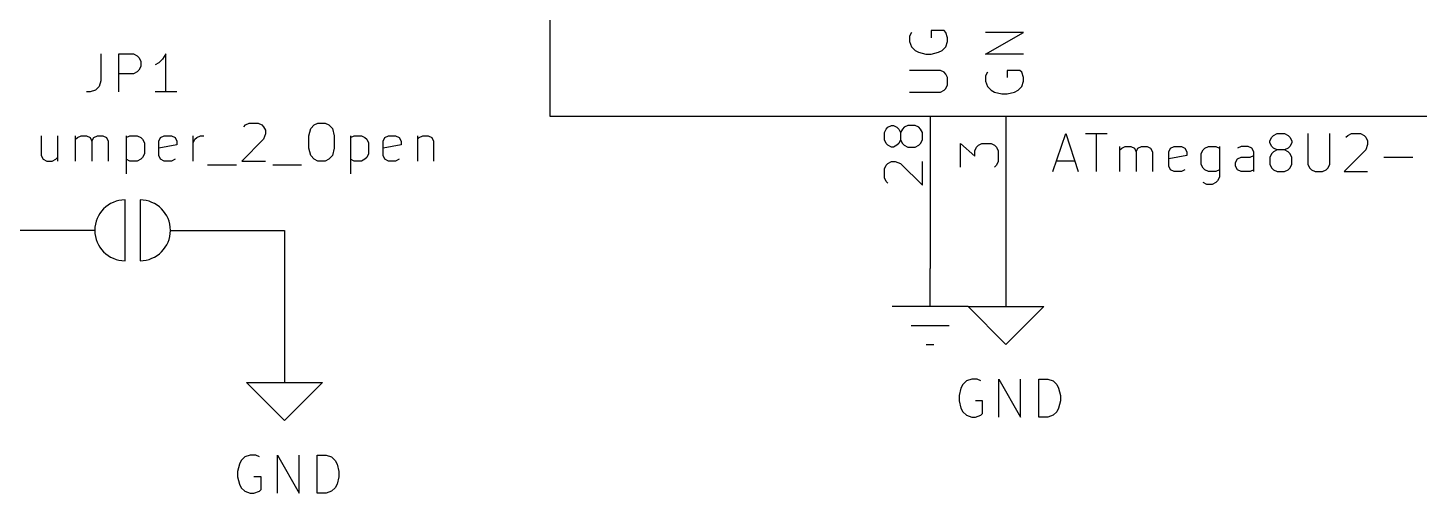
# Model space of a CAD drawing. Extents: x 0.4 to 11.3, y -7.9 to -0.4.
# Drawn here: x 5.112 to 6.944, y -5.746 to -5.134 of the extents above; entities that cross this region are included whole.
import ezdxf

# ---------------------------------------------------------------- set-up
doc = ezdxf.new("R2010")
doc.units = 0
doc.header["$MEASUREMENT"] = 0
for name, color, linetype in [('CYAN2', 4, 'CONTINUOUS'), ('GREEN3', 91, 'CONTINUOUS'), ('LYELLOW', 51, 'CONTINUOUS'), ('RED2', 1, 'CONTINUOUS'), ('RED3', 11, 'CONTINUOUS')]:
    doc.layers.add(name, color=color, linetype=linetype)

msp = doc.modelspace()

# ---------------------------------------------------------------- linework, layer by layer
at = {"layer": 'CYAN2', "linetype": 'CONTINUOUS'}
for p, q in [((6.2755, -5.1395), (6.2731, -5.1443)), ((6.2755, -5.1395), (6.2731, -5.1443)), ((6.2731, -5.1443), (6.2731, -5.1514)), ((6.2731, -5.1443), (6.2731, -5.1514)), ((6.3184, -5.1371), (6.3017, -5.1371)), ((6.3017, -5.1371), (6.3017, -5.1467)), ((6.3184, -5.1371), (6.3017, -5.1371)), ((6.3017, -5.1371), (6.3017, -5.1467)), ((6.3208, -5.1395), (6.3184, -5.1371)), ((6.3208, -5.1395), (6.3184, -5.1371)), ((6.3231, -5.1467), (6.3208, -5.1395)), ((6.3231, -5.1467), (6.3208, -5.1395)), ((6.3231, -5.1514), (6.3231, -5.1467)), ((6.3231, -5.1514), (6.3231, -5.1467)), ((6.3731, -5.1681), (6.4231, -5.1395)), ((6.4231, -5.1395), (6.3731, -5.1395)), ((6.3731, -5.1681), (6.4231, -5.1395)), ((6.4231, -5.1395), (6.3731, -5.1395)), ((6.2731, -5.1514), (6.2755, -5.1586)), ((6.2731, -5.1514), (6.2755, -5.1586)), ((6.2755, -5.1586), (6.2803, -5.1633)), ((6.2755, -5.1586), (6.2803, -5.1633)), ((6.2803, -5.1633), (6.285, -5.1657)), ((6.2803, -5.1633), (6.285, -5.1657)), ((6.285, -5.1657), (6.2946, -5.1681)), ((6.285, -5.1657), (6.2946, -5.1681)), ((6.3017, -5.1681), (6.3112, -5.1657)), ((6.3017, -5.1681), (6.3112, -5.1657)), ((6.3112, -5.1657), (6.316, -5.1633)), ((6.3112, -5.1657), (6.316, -5.1633)), ((6.316, -5.1633), (6.3208, -5.1586)), ((6.316, -5.1633), (6.3208, -5.1586)), ((6.3208, -5.1586), (6.3231, -5.1514)), ((6.3208, -5.1586), (6.3231, -5.1514)), ((5.2083, -5.1678), (5.2083, -5.2035)), ((5.2321, -5.2178), (5.2321, -5.1678)), ((5.2321, -5.1678), (5.2512, -5.1678)), ((5.2512, -5.1678), (5.256, -5.1702)), ((5.256, -5.1702), (5.2583, -5.1726)), ((5.2583, -5.1726), (5.2607, -5.1773)), ((5.2607, -5.1845), (5.2583, -5.1892)), ((5.2607, -5.1773), (5.2607, -5.1845)), ((5.2845, -5.1797), (5.2798, -5.1821)), ((5.2893, -5.1749), (5.2845, -5.1797)), ((5.294, -5.1678), (5.2893, -5.1749)), ((5.294, -5.2178), (5.294, -5.1678)), ((6.2946, -5.1681), (6.3017, -5.1681)), ((6.2946, -5.1681), (6.3017, -5.1681)), ((6.4231, -5.1681), (6.3731, -5.1681)), ((6.4231, -5.1681), (6.3731, -5.1681)), ((5.2512, -5.194), (5.2321, -5.194)), ((5.256, -5.1916), (5.2512, -5.194)), ((5.2583, -5.1892), (5.256, -5.1916)), ((6.3136, -5.1895), (6.2731, -5.1895)), ((6.3136, -5.1895), (6.2731, -5.1895)), ((6.3184, -5.1919), (6.3136, -5.1895)), ((6.3184, -5.1919), (6.3136, -5.1895)), ((6.3208, -5.1943), (6.3184, -5.1919)), ((6.3208, -5.1943), (6.3184, -5.1919)), ((6.3231, -5.199), (6.3208, -5.1943)), ((6.3231, -5.199), (6.3208, -5.1943)), ((6.3231, -5.2086), (6.3231, -5.199)), ((6.3231, -5.2086), (6.3231, -5.199)), ((6.3755, -5.1919), (6.3731, -5.1967)), ((6.3755, -5.1919), (6.3731, -5.1967)), ((6.3731, -5.1967), (6.3731, -5.2038)), ((6.3731, -5.1967), (6.3731, -5.2038)), ((6.4184, -5.1895), (6.4017, -5.1895)), ((6.4017, -5.1895), (6.4017, -5.199)), ((6.4184, -5.1895), (6.4017, -5.1895)), ((6.4017, -5.1895), (6.4017, -5.199)), ((6.4208, -5.1919), (6.4184, -5.1895)), ((6.4208, -5.1919), (6.4184, -5.1895)), ((6.4231, -5.199), (6.4208, -5.1919)), ((6.4231, -5.199), (6.4208, -5.1919)), ((6.4231, -5.2038), (6.4231, -5.199)), ((6.4231, -5.2038), (6.4231, -5.199)), ((5.194, -5.2178), (5.1893, -5.2178)), ((5.2012, -5.2154), (5.194, -5.2178)), ((5.206, -5.2107), (5.2012, -5.2154)), ((5.2083, -5.2035), (5.206, -5.2107)), ((5.3083, -5.2178), (5.2798, -5.2178)), ((6.2731, -5.2181), (6.3136, -5.2181)), ((6.2731, -5.2181), (6.3136, -5.2181)), ((6.3136, -5.2181), (6.3184, -5.2157)), ((6.3136, -5.2181), (6.3184, -5.2157)), ((6.3184, -5.2157), (6.3208, -5.2133)), ((6.3184, -5.2157), (6.3208, -5.2133)), ((6.3208, -5.2133), (6.3231, -5.2086)), ((6.3208, -5.2133), (6.3231, -5.2086)), ((6.3731, -5.2038), (6.3755, -5.2109)), ((6.3731, -5.2038), (6.3755, -5.2109)), ((6.3755, -5.2109), (6.3803, -5.2157)), ((6.3755, -5.2109), (6.3803, -5.2157)), ((6.3803, -5.2157), (6.385, -5.2181)), ((6.3803, -5.2157), (6.385, -5.2181)), ((6.385, -5.2181), (6.3946, -5.2205)), ((6.385, -5.2181), (6.3946, -5.2205)), ((6.3946, -5.2205), (6.4017, -5.2205)), ((6.3946, -5.2205), (6.4017, -5.2205)), ((6.4017, -5.2205), (6.4112, -5.2181)), ((6.4017, -5.2205), (6.4112, -5.2181)), ((6.4112, -5.2181), (6.416, -5.2157)), ((6.4112, -5.2181), (6.416, -5.2157)), ((6.416, -5.2157), (6.4208, -5.2109)), ((6.416, -5.2157), (6.4208, -5.2109)), ((6.4208, -5.2109), (6.4231, -5.2038)), ((6.4208, -5.2109), (6.4231, -5.2038)), ((5.1298, -5.2755), (5.1298, -5.3017)), ((5.1512, -5.2755), (5.1512, -5.3088)), ((5.175, -5.3088), (5.175, -5.2755)), ((5.1774, -5.2779), (5.1821, -5.2755)), ((5.1821, -5.2755), (5.1893, -5.2755)), ((5.1893, -5.2755), (5.194, -5.2779)), ((5.1988, -5.2779), (5.2036, -5.2755)), ((5.2036, -5.2755), (5.2107, -5.2755)), ((5.2107, -5.2755), (5.2155, -5.2779)), ((5.2417, -5.2755), (5.2417, -5.3255)), ((5.2417, -5.2779), (5.2464, -5.2755)), ((5.2464, -5.2755), (5.2559, -5.2755)), ((5.2559, -5.2755), (5.2607, -5.2779)), ((5.2869, -5.2779), (5.2917, -5.2755)), ((5.2917, -5.2755), (5.3012, -5.2755)), ((5.3012, -5.2755), (5.3059, -5.2779)), ((5.3298, -5.3088), (5.3298, -5.2755)), ((5.3345, -5.2779), (5.3393, -5.2755)), ((5.3393, -5.2755), (5.344, -5.2755)), ((5.3964, -5.2636), (5.3988, -5.2612)), ((5.3988, -5.2612), (5.4036, -5.2588)), ((5.4036, -5.2588), (5.4155, -5.2588)), ((5.4155, -5.2588), (5.4202, -5.2612)), ((5.4202, -5.2612), (5.4226, -5.2636)), ((5.4226, -5.2636), (5.425, -5.2683)), ((5.425, -5.2731), (5.4226, -5.2802)), ((5.425, -5.2683), (5.425, -5.2731)), ((5.4821, -5.2755), (5.4845, -5.2659)), ((5.4821, -5.2921), (5.4821, -5.2755)), ((5.4845, -5.2659), (5.4893, -5.2612)), ((5.4893, -5.2612), (5.494, -5.2588)), ((5.494, -5.2588), (5.5036, -5.2588)), ((5.5036, -5.2588), (5.5083, -5.2612)), ((5.5083, -5.2612), (5.5131, -5.2659)), ((5.5131, -5.2659), (5.5155, -5.2755)), ((5.5155, -5.2755), (5.5155, -5.2921)), ((5.5369, -5.2755), (5.5369, -5.3255)), ((5.5369, -5.2779), (5.5417, -5.2755)), ((5.5417, -5.2755), (5.5512, -5.2755)), ((5.5512, -5.2755), (5.5559, -5.2779)), ((5.5821, -5.2779), (5.5869, -5.2755)), ((5.5869, -5.2755), (5.5964, -5.2755)), ((5.5964, -5.2755), (5.6012, -5.2779)), ((5.625, -5.2755), (5.625, -5.3088)), ((5.6274, -5.2779), (5.6321, -5.2755)), ((5.6321, -5.2755), (5.6393, -5.2755)), ((5.6393, -5.2755), (5.644, -5.2779)), ((6.4619, -5.3228), (6.4786, -5.2728)), ((6.4619, -5.3228), (6.4786, -5.2728)), ((6.4786, -5.2728), (6.4952, -5.3228)), ((6.4786, -5.2728), (6.4952, -5.3228)), ((6.5048, -5.2728), (6.5333, -5.2728)), ((6.5048, -5.2728), (6.5333, -5.2728)), ((6.5191, -5.3228), (6.5191, -5.2728)), ((6.5191, -5.3228), (6.5191, -5.2728)), ((6.75, -5.2776), (6.7524, -5.2752)), ((6.75, -5.2776), (6.7524, -5.2752)), ((6.7524, -5.2752), (6.7571, -5.2728)), ((6.7524, -5.2752), (6.7571, -5.2728)), ((6.7571, -5.2728), (6.7667, -5.2728)), ((6.7571, -5.2728), (6.7667, -5.2728)), ((6.7667, -5.2728), (6.7714, -5.2752)), ((6.7667, -5.2728), (6.7714, -5.2752)), ((6.7714, -5.2752), (6.7738, -5.2776)), ((6.7714, -5.2752), (6.7738, -5.2776)), ((6.7976, -5.2728), (6.7976, -5.3133)), ((6.7976, -5.2728), (6.7976, -5.3133)), ((6.8262, -5.3133), (6.8262, -5.2728)), ((6.8262, -5.3133), (6.8262, -5.2728)), ((6.8476, -5.2776), (6.85, -5.2752)), ((6.8476, -5.2776), (6.85, -5.2752)), ((6.85, -5.2752), (6.8548, -5.2728)), ((6.85, -5.2752), (6.8548, -5.2728)), ((6.8548, -5.2728), (6.8667, -5.2728)), ((6.8548, -5.2728), (6.8667, -5.2728)), ((6.8667, -5.2728), (6.8714, -5.2752)), ((6.8667, -5.2728), (6.8714, -5.2752)), ((6.8714, -5.2752), (6.8738, -5.2776)), ((6.8714, -5.2752), (6.8738, -5.2776)), ((5.175, -5.2802), (5.1774, -5.2779)), ((5.194, -5.2779), (5.1964, -5.2826)), ((5.1964, -5.2826), (5.1988, -5.2779)), ((5.1964, -5.2826), (5.1964, -5.3088)), ((5.2155, -5.2779), (5.2179, -5.2826)), ((5.2179, -5.2826), (5.2179, -5.3088)), ((5.2607, -5.2779), (5.2631, -5.2802)), ((5.2631, -5.2802), (5.2655, -5.285)), ((5.2655, -5.285), (5.2655, -5.2993)), ((5.2845, -5.2826), (5.2869, -5.2779)), ((5.2845, -5.3017), (5.2845, -5.2826)), ((5.3083, -5.2874), (5.2845, -5.2921)), ((5.3059, -5.2779), (5.3083, -5.2826)), ((5.3083, -5.2826), (5.3083, -5.2874)), ((5.3298, -5.285), (5.3321, -5.2802)), ((5.3321, -5.2802), (5.3345, -5.2779)), ((5.4226, -5.2802), (5.394, -5.3088)), ((5.4845, -5.3017), (5.4821, -5.2921)), ((5.5155, -5.2921), (5.5131, -5.3017)), ((5.5559, -5.2779), (5.5583, -5.2802)), ((5.5583, -5.2802), (5.5607, -5.285)), ((5.5607, -5.285), (5.5607, -5.2993)), ((5.5798, -5.2826), (5.5821, -5.2779)), ((5.5798, -5.3017), (5.5798, -5.2826)), ((5.6036, -5.2874), (5.5798, -5.2921)), ((5.6012, -5.2779), (5.6036, -5.2826)), ((5.6036, -5.2826), (5.6036, -5.2874)), ((5.625, -5.2802), (5.6274, -5.2779)), ((5.644, -5.2779), (5.6464, -5.2826)), ((5.6464, -5.2826), (5.6464, -5.3088)), ((6.55, -5.3228), (6.55, -5.2895)), ((6.55, -5.3228), (6.55, -5.2895)), ((6.55, -5.2942), (6.5524, -5.2919)), ((6.55, -5.2942), (6.5524, -5.2919)), ((6.5524, -5.2919), (6.5571, -5.2895)), ((6.5524, -5.2919), (6.5571, -5.2895)), ((6.5571, -5.2895), (6.5643, -5.2895)), ((6.5571, -5.2895), (6.5643, -5.2895)), ((6.5643, -5.2895), (6.569, -5.2919)), ((6.5643, -5.2895), (6.569, -5.2919)), ((6.569, -5.2919), (6.5714, -5.2966)), ((6.569, -5.2919), (6.5714, -5.2966)), ((6.5714, -5.2966), (6.5738, -5.2919)), ((6.5714, -5.2966), (6.5738, -5.2919)), ((6.5738, -5.2919), (6.5786, -5.2895)), ((6.5738, -5.2919), (6.5786, -5.2895)), ((6.5786, -5.2895), (6.5857, -5.2895)), ((6.5786, -5.2895), (6.5857, -5.2895)), ((6.5857, -5.2895), (6.5905, -5.2919)), ((6.5857, -5.2895), (6.5905, -5.2919)), ((6.5905, -5.2919), (6.5929, -5.2966)), ((6.5905, -5.2919), (6.5929, -5.2966)), ((6.6143, -5.2966), (6.6167, -5.2919)), ((6.6143, -5.2966), (6.6167, -5.2919)), ((6.6167, -5.2919), (6.6214, -5.2895)), ((6.6167, -5.2919), (6.6214, -5.2895)), ((6.6214, -5.2895), (6.631, -5.2895)), ((6.6214, -5.2895), (6.631, -5.2895)), ((6.631, -5.2895), (6.6357, -5.2919)), ((6.631, -5.2895), (6.6357, -5.2919)), ((6.6357, -5.2919), (6.6381, -5.2966)), ((6.6357, -5.2919), (6.6381, -5.2966)), ((6.6571, -5.299), (6.6595, -5.2942)), ((6.6571, -5.299), (6.6595, -5.2942)), ((6.6595, -5.2942), (6.6619, -5.2919)), ((6.6595, -5.2942), (6.6619, -5.2919)), ((6.6619, -5.2919), (6.6667, -5.2895)), ((6.6619, -5.2919), (6.6667, -5.2895)), ((6.6667, -5.2895), (6.6762, -5.2895)), ((6.6667, -5.2895), (6.6762, -5.2895)), ((6.6762, -5.2895), (6.681, -5.2919)), ((6.6762, -5.2895), (6.681, -5.2919)), ((6.681, -5.2895), (6.681, -5.3299)), ((6.681, -5.2895), (6.681, -5.3299)), ((6.7095, -5.2895), (6.7048, -5.2919)), ((6.7095, -5.2895), (6.7048, -5.2919)), ((6.719, -5.2895), (6.7095, -5.2895)), ((6.719, -5.2895), (6.7095, -5.2895)), ((6.7238, -5.2919), (6.719, -5.2895)), ((6.7238, -5.2919), (6.719, -5.2895)), ((6.7262, -5.2966), (6.7238, -5.2919)), ((6.7262, -5.2966), (6.7238, -5.2919)), ((6.7476, -5.2823), (6.75, -5.2776)), ((6.7476, -5.2823), (6.75, -5.2776)), ((6.7476, -5.2847), (6.7476, -5.2823)), ((6.7476, -5.2847), (6.7476, -5.2823)), ((6.75, -5.2895), (6.7476, -5.2847)), ((6.75, -5.2895), (6.7476, -5.2847)), ((6.7524, -5.2919), (6.75, -5.2895)), ((6.7524, -5.2919), (6.75, -5.2895)), ((6.7571, -5.2942), (6.7524, -5.2919)), ((6.7571, -5.2942), (6.7524, -5.2919)), ((6.7571, -5.2942), (6.7524, -5.2966)), ((6.7571, -5.2942), (6.7524, -5.2966)), ((6.7667, -5.2942), (6.7571, -5.2942)), ((6.7667, -5.2942), (6.7571, -5.2942)), ((6.7714, -5.2919), (6.7667, -5.2942)), ((6.7714, -5.2919), (6.7667, -5.2942)), ((6.7714, -5.2966), (6.7667, -5.2942)), ((6.7714, -5.2966), (6.7667, -5.2942)), ((6.7738, -5.2895), (6.7714, -5.2919)), ((6.7738, -5.2895), (6.7714, -5.2919)), ((6.7738, -5.2776), (6.7762, -5.2823)), ((6.7738, -5.2776), (6.7762, -5.2823)), ((6.7762, -5.2847), (6.7738, -5.2895)), ((6.7762, -5.2847), (6.7738, -5.2895)), ((6.7762, -5.2823), (6.7762, -5.2847)), ((6.7762, -5.2823), (6.7762, -5.2847)), ((6.8738, -5.2942), (6.8452, -5.3228)), ((6.8738, -5.2942), (6.8452, -5.3228)), ((6.8738, -5.2776), (6.8762, -5.2823)), ((6.8738, -5.2776), (6.8762, -5.2823)), ((6.8762, -5.2871), (6.8738, -5.2942)), ((6.8762, -5.2871), (6.8738, -5.2942)), ((6.8762, -5.2823), (6.8762, -5.2871)), ((6.8762, -5.2823), (6.8762, -5.2871)), ((5.1298, -5.3017), (5.1321, -5.3064)), ((5.1321, -5.3064), (5.1369, -5.3088)), ((5.1369, -5.3088), (5.144, -5.3088)), ((5.144, -5.3088), (5.1488, -5.3064)), ((5.1488, -5.3064), (5.1512, -5.304)), ((5.2464, -5.3088), (5.2417, -5.3064)), ((5.2559, -5.3088), (5.2464, -5.3088)), ((5.2607, -5.3064), (5.2559, -5.3088)), ((5.2631, -5.304), (5.2607, -5.3064)), ((5.2655, -5.2993), (5.2631, -5.304)), ((5.2869, -5.3064), (5.2845, -5.3017)), ((5.2917, -5.3088), (5.2869, -5.3064)), ((5.3012, -5.3088), (5.2917, -5.3088)), ((5.3059, -5.3064), (5.3012, -5.3088)), ((5.394, -5.3088), (5.425, -5.3088)), ((5.4893, -5.3064), (5.4845, -5.3017)), ((5.494, -5.3088), (5.4893, -5.3064)), ((5.5036, -5.3088), (5.494, -5.3088)), ((5.5083, -5.3064), (5.5036, -5.3088)), ((5.5131, -5.3017), (5.5083, -5.3064)), ((5.5417, -5.3088), (5.5369, -5.3064)), ((5.5512, -5.3088), (5.5417, -5.3088)), ((5.5559, -5.3064), (5.5512, -5.3088)), ((5.5583, -5.304), (5.5559, -5.3064)), ((5.5607, -5.2993), (5.5583, -5.304)), ((5.5821, -5.3064), (5.5798, -5.3017)), ((5.5869, -5.3088), (5.5821, -5.3064)), ((5.5964, -5.3088), (5.5869, -5.3088)), ((5.6012, -5.3064), (5.5964, -5.3088)), ((6.4667, -5.3085), (6.4905, -5.3085)), ((6.4667, -5.3085), (6.4905, -5.3085)), ((6.5714, -5.2966), (6.5714, -5.3228)), ((6.5714, -5.2966), (6.5714, -5.3228)), ((6.5929, -5.2966), (6.5929, -5.3228)), ((6.5929, -5.2966), (6.5929, -5.3228)), ((6.6143, -5.3157), (6.6143, -5.2966)), ((6.6143, -5.3157), (6.6143, -5.2966)), ((6.6381, -5.3014), (6.6143, -5.3061)), ((6.6381, -5.3014), (6.6143, -5.3061)), ((6.6381, -5.2966), (6.6381, -5.3014)), ((6.6381, -5.2966), (6.6381, -5.3014)), ((6.6571, -5.3133), (6.6571, -5.299)), ((6.6571, -5.3133), (6.6571, -5.299)), ((6.7024, -5.3109), (6.7048, -5.3061)), ((6.7024, -5.3109), (6.7048, -5.3061)), ((6.7024, -5.3157), (6.7024, -5.3109)), ((6.7024, -5.3157), (6.7024, -5.3109)), ((6.7048, -5.3061), (6.7095, -5.3038)), ((6.7048, -5.3061), (6.7095, -5.3038)), ((6.7095, -5.3038), (6.7214, -5.3038)), ((6.7095, -5.3038), (6.7214, -5.3038)), ((6.7214, -5.3038), (6.7262, -5.3014)), ((6.7214, -5.3038), (6.7262, -5.3014)), ((6.7262, -5.3228), (6.7262, -5.2966)), ((6.7262, -5.3228), (6.7262, -5.2966)), ((6.75, -5.299), (6.7476, -5.3038)), ((6.75, -5.299), (6.7476, -5.3038)), ((6.7476, -5.3038), (6.7476, -5.3133)), ((6.7476, -5.3038), (6.7476, -5.3133)), ((6.7524, -5.2966), (6.75, -5.299)), ((6.7524, -5.2966), (6.75, -5.299)), ((6.7738, -5.299), (6.7714, -5.2966)), ((6.7738, -5.299), (6.7714, -5.2966)), ((6.7762, -5.3038), (6.7738, -5.299)), ((6.7762, -5.3038), (6.7738, -5.299)), ((6.7762, -5.3133), (6.7762, -5.3038)), ((6.7762, -5.3133), (6.7762, -5.3038)), ((6.8976, -5.3038), (6.9357, -5.3038)), ((6.8976, -5.3038), (6.9357, -5.3038)), ((5.3488, -5.3136), (5.3869, -5.3136)), ((5.4345, -5.3136), (5.4726, -5.3136)), ((6.6167, -5.3204), (6.6143, -5.3157)), ((6.6167, -5.3204), (6.6143, -5.3157)), ((6.6214, -5.3228), (6.6167, -5.3204)), ((6.6214, -5.3228), (6.6167, -5.3204)), ((6.631, -5.3228), (6.6214, -5.3228)), ((6.631, -5.3228), (6.6214, -5.3228)), ((6.6357, -5.3204), (6.631, -5.3228)), ((6.6357, -5.3204), (6.631, -5.3228)), ((6.6595, -5.318), (6.6571, -5.3133)), ((6.6595, -5.318), (6.6571, -5.3133)), ((6.6619, -5.3204), (6.6595, -5.318)), ((6.6619, -5.3204), (6.6595, -5.318)), ((6.6667, -5.3228), (6.6619, -5.3204)), ((6.6667, -5.3228), (6.6619, -5.3204)), ((6.6762, -5.3228), (6.6667, -5.3228)), ((6.6762, -5.3228), (6.6667, -5.3228)), ((6.681, -5.3204), (6.6762, -5.3228)), ((6.681, -5.3204), (6.6762, -5.3228)), ((6.681, -5.3299), (6.6786, -5.3347)), ((6.681, -5.3299), (6.6786, -5.3347)), ((6.7048, -5.3204), (6.7024, -5.3157)), ((6.7048, -5.3204), (6.7024, -5.3157)), ((6.7095, -5.3228), (6.7048, -5.3204)), ((6.7095, -5.3228), (6.7048, -5.3204)), ((6.7214, -5.3228), (6.7095, -5.3228)), ((6.7214, -5.3228), (6.7095, -5.3228)), ((6.7262, -5.3204), (6.7214, -5.3228)), ((6.7262, -5.3204), (6.7214, -5.3228)), ((6.7476, -5.3133), (6.75, -5.318)), ((6.7476, -5.3133), (6.75, -5.318)), ((6.75, -5.318), (6.7524, -5.3204)), ((6.75, -5.318), (6.7524, -5.3204)), ((6.7524, -5.3204), (6.7571, -5.3228)), ((6.7524, -5.3204), (6.7571, -5.3228)), ((6.7571, -5.3228), (6.7667, -5.3228)), ((6.7571, -5.3228), (6.7667, -5.3228)), ((6.7667, -5.3228), (6.7714, -5.3204)), ((6.7667, -5.3228), (6.7714, -5.3204)), ((6.7714, -5.3204), (6.7738, -5.318)), ((6.7714, -5.3204), (6.7738, -5.318)), ((6.7738, -5.318), (6.7762, -5.3133)), ((6.7738, -5.318), (6.7762, -5.3133)), ((6.7976, -5.3133), (6.8, -5.318)), ((6.7976, -5.3133), (6.8, -5.318)), ((6.8, -5.318), (6.8024, -5.3204)), ((6.8, -5.318), (6.8024, -5.3204)), ((6.8024, -5.3204), (6.8071, -5.3228)), ((6.8024, -5.3204), (6.8071, -5.3228)), ((6.8071, -5.3228), (6.8167, -5.3228)), ((6.8071, -5.3228), (6.8167, -5.3228)), ((6.8167, -5.3228), (6.8214, -5.3204)), ((6.8167, -5.3228), (6.8214, -5.3204)), ((6.8214, -5.3204), (6.8238, -5.318)), ((6.8214, -5.3204), (6.8238, -5.318)), ((6.8238, -5.318), (6.8262, -5.3133)), ((6.8238, -5.318), (6.8262, -5.3133)), ((6.8452, -5.3228), (6.8762, -5.3228)), ((6.8452, -5.3228), (6.8762, -5.3228)), ((6.6643, -5.3395), (6.6595, -5.3371)), ((6.6643, -5.3395), (6.6595, -5.3371)), ((6.6714, -5.3395), (6.6643, -5.3395)), ((6.6714, -5.3395), (6.6643, -5.3395)), ((6.6762, -5.3371), (6.6714, -5.3395)), ((6.6762, -5.3371), (6.6714, -5.3395)), ((6.6786, -5.3347), (6.6762, -5.3371)), ((6.6786, -5.3347), (6.6762, -5.3371)), ((6.3431, -5.6029), (6.3407, -5.6077)), ((6.3431, -5.6029), (6.3407, -5.6077)), ((6.3479, -5.5982), (6.3431, -5.6029)), ((6.3479, -5.5982), (6.3431, -5.6029)), ((6.355, -5.5958), (6.3479, -5.5982)), ((6.355, -5.5958), (6.3479, -5.5982)), ((6.3621, -5.5958), (6.355, -5.5958)), ((6.3621, -5.5958), (6.355, -5.5958)), ((6.3669, -5.5982), (6.3621, -5.5958)), ((6.3669, -5.5982), (6.3621, -5.5958)), ((6.3907, -5.6458), (6.3907, -5.5958)), ((6.3907, -5.5958), (6.4193, -5.6458)), ((6.3907, -5.6458), (6.3907, -5.5958)), ((6.3907, -5.5958), (6.4193, -5.6458)), ((6.4193, -5.6458), (6.4193, -5.5958)), ((6.4193, -5.6458), (6.4193, -5.5958)), ((6.4431, -5.6458), (6.4431, -5.5958)), ((6.4431, -5.5958), (6.455, -5.5958)), ((6.4431, -5.6458), (6.4431, -5.5958)), ((6.4431, -5.5958), (6.455, -5.5958)), ((6.455, -5.5958), (6.4621, -5.5982)), ((6.455, -5.5958), (6.4621, -5.5982)), ((6.4621, -5.5982), (6.4669, -5.6029)), ((6.4621, -5.5982), (6.4669, -5.6029)), ((6.4669, -5.6029), (6.4693, -5.6077)), ((6.4669, -5.6029), (6.4693, -5.6077)), ((6.3407, -5.6077), (6.3383, -5.6172)), ((6.3407, -5.6077), (6.3383, -5.6172)), ((6.3383, -5.6172), (6.3383, -5.6244)), ((6.3383, -5.6172), (6.3383, -5.6244)), ((6.4693, -5.6077), (6.4717, -5.6172)), ((6.4693, -5.6077), (6.4717, -5.6172)), ((6.4717, -5.6172), (6.4717, -5.6244)), ((6.4717, -5.6172), (6.4717, -5.6244)), ((6.3383, -5.6244), (6.3407, -5.6339)), ((6.3383, -5.6244), (6.3407, -5.6339)), ((6.3407, -5.6339), (6.3431, -5.6387)), ((6.3407, -5.6339), (6.3431, -5.6387)), ((6.3431, -5.6387), (6.3479, -5.6434)), ((6.3431, -5.6387), (6.3479, -5.6434)), ((6.3693, -5.6244), (6.3598, -5.6244)), ((6.3693, -5.6244), (6.3598, -5.6244)), ((6.3669, -5.6434), (6.3693, -5.641)), ((6.3669, -5.6434), (6.3693, -5.641)), ((6.3693, -5.641), (6.3693, -5.6244)), ((6.3693, -5.641), (6.3693, -5.6244)), ((6.4669, -5.6387), (6.4621, -5.6434)), ((6.4669, -5.6387), (6.4621, -5.6434)), ((6.4693, -5.6339), (6.4669, -5.6387)), ((6.4693, -5.6339), (6.4669, -5.6387)), ((6.4717, -5.6244), (6.4693, -5.6339)), ((6.4717, -5.6244), (6.4693, -5.6339)), ((6.3479, -5.6434), (6.355, -5.6458)), ((6.3479, -5.6434), (6.355, -5.6458)), ((6.355, -5.6458), (6.3598, -5.6458)), ((6.355, -5.6458), (6.3598, -5.6458)), ((6.3598, -5.6458), (6.3669, -5.6434)), ((6.3598, -5.6458), (6.3669, -5.6434)), ((6.455, -5.6458), (6.4431, -5.6458)), ((6.455, -5.6458), (6.4431, -5.6458)), ((6.4621, -5.6434), (6.455, -5.6458)), ((6.4621, -5.6434), (6.455, -5.6458)), ((5.405, -5.6958), (5.3979, -5.6982)), ((5.4121, -5.6958), (5.405, -5.6958)), ((5.4169, -5.6982), (5.4121, -5.6958)), ((5.4407, -5.7458), (5.4407, -5.6958)), ((5.4407, -5.6958), (5.4693, -5.7458)), ((5.4693, -5.7458), (5.4693, -5.6958)), ((5.4931, -5.7458), (5.4931, -5.6958)), ((5.4931, -5.6958), (5.505, -5.6958)), ((5.505, -5.6958), (5.5121, -5.6982)), ((5.3907, -5.7077), (5.3883, -5.7172)), ((5.3931, -5.7029), (5.3907, -5.7077)), ((5.3979, -5.6982), (5.3931, -5.7029)), ((5.5121, -5.6982), (5.5169, -5.7029)), ((5.5169, -5.7029), (5.5193, -5.7077)), ((5.5193, -5.7077), (5.5217, -5.7172)), ((5.3883, -5.7172), (5.3883, -5.7244)), ((5.3883, -5.7244), (5.3907, -5.7339)), ((5.3907, -5.7339), (5.3931, -5.7387)), ((5.4193, -5.7244), (5.4098, -5.7244)), ((5.4193, -5.741), (5.4193, -5.7244)), ((5.5193, -5.7339), (5.5169, -5.7387)), ((5.5217, -5.7244), (5.5193, -5.7339)), ((5.5217, -5.7172), (5.5217, -5.7244)), ((5.3931, -5.7387), (5.3979, -5.7434)), ((5.3979, -5.7434), (5.405, -5.7458)), ((5.405, -5.7458), (5.4098, -5.7458)), ((5.4098, -5.7458), (5.4169, -5.7434)), ((5.4169, -5.7434), (5.4193, -5.741)), ((5.505, -5.7458), (5.4931, -5.7458)), ((5.5121, -5.7434), (5.505, -5.7458)), ((5.5169, -5.7387), (5.5121, -5.7434))]:
    msp.add_line(p, q, dxfattribs=at)
at = {"layer": 'GREEN3', "linetype": 'CONTINUOUS'}
for p, q in [((6.3, -5.35), (6.3, -5.45)), ((6.4, -5.35), (6.4, -5.45)), ((5.4, -5.4), (5.45, -5.4)), ((5.45, -5.4), (5.45, -5.55))]:
    msp.add_line(p, q, dxfattribs=at)
at = {"layer": 'LYELLOW', "linetype": 'CONTINUOUS'}
for p, q in [((5.8, -5.25), (5.8, -2.65)), ((7, -5.25), (5.8, -5.25))]:
    msp.add_line(p, q, dxfattribs=at)
at = {"layer": 'RED2', "linetype": 'CONTINUOUS'}
for p, q in [((5.8, -5.25), (5.8, -2.65)), ((7, -5.25), (5.8, -5.25)), ((6.3, -5.25), (6.3, -5.35)), ((6.3, -5.25), (6.3, -5.35)), ((6.4, -5.25), (6.4, -5.35)), ((6.4, -5.25), (6.4, -5.35)), ((5.24, -5.36), (5.24, -5.44)), ((5.26, -5.36), (5.26, -5.44)), ((5.2, -5.4), (5.1, -5.4)), ((5.3, -5.4), (5.4, -5.4)), ((6.3, -5.5), (6.3, -5.45)), ((6.4, -5.45), (6.4, -5.5)), ((6.35, -5.5), (6.25, -5.5)), ((6.4, -5.55), (6.35, -5.5)), ((6.35, -5.5), (6.4, -5.5)), ((6.4, -5.5), (6.45, -5.5)), ((6.45, -5.5), (6.4, -5.55)), ((6.275, -5.525), (6.325, -5.525)), ((5.45, -5.55), (5.45, -5.6)), ((6.295, -5.55), (6.305, -5.55)), ((5.45, -5.65), (5.4, -5.6)), ((5.4, -5.6), (5.45, -5.6)), ((5.45, -5.6), (5.5, -5.6)), ((5.5, -5.6), (5.45, -5.65))]:
    msp.add_line(p, q, dxfattribs=at)
at = {"layer": 'RED2'}
for centre, start, end in [((5.2402, -5.4), 90.2256, 269.7744), ((5.2402, -5.4), 90.2256, 269.7744), ((5.2598, -5.4), -89.7744, 89.7744), ((5.2598, -5.4), -89.7744, 89.7744)]:
    msp.add_arc(centre, 0.04, start, end, dxfattribs=at)
at = {"layer": 'RED3', "linetype": 'CONTINUOUS'}
for p, q in [((6.2399, -5.2714), (6.2423, -5.2667)), ((6.2399, -5.2714), (6.2423, -5.2667)), ((6.2399, -5.2809), (6.2399, -5.2714)), ((6.2399, -5.2809), (6.2399, -5.2714)), ((6.2423, -5.2667), (6.2446, -5.2643)), ((6.2423, -5.2667), (6.2446, -5.2643)), ((6.2446, -5.2643), (6.2494, -5.2619)), ((6.2446, -5.2643), (6.2494, -5.2619)), ((6.2494, -5.2619), (6.2518, -5.2619)), ((6.2494, -5.2619), (6.2518, -5.2619)), ((6.2518, -5.2619), (6.2565, -5.2643)), ((6.2518, -5.2619), (6.2565, -5.2643)), ((6.2565, -5.2643), (6.2589, -5.2667)), ((6.2565, -5.2643), (6.2589, -5.2667)), ((6.2589, -5.2667), (6.2613, -5.2714)), ((6.2589, -5.2667), (6.2613, -5.2714)), ((6.2637, -5.2667), (6.2613, -5.2714)), ((6.2637, -5.2667), (6.2613, -5.2714)), ((6.2613, -5.2714), (6.2613, -5.2809)), ((6.2613, -5.2714), (6.2613, -5.2809)), ((6.2661, -5.2643), (6.2637, -5.2667)), ((6.2661, -5.2643), (6.2637, -5.2667)), ((6.2708, -5.2619), (6.2661, -5.2643)), ((6.2708, -5.2619), (6.2661, -5.2643)), ((6.2804, -5.2619), (6.2708, -5.2619)), ((6.2804, -5.2619), (6.2708, -5.2619)), ((6.2851, -5.2643), (6.2804, -5.2619)), ((6.2851, -5.2643), (6.2804, -5.2619)), ((6.2875, -5.2667), (6.2851, -5.2643)), ((6.2875, -5.2667), (6.2851, -5.2643)), ((6.2899, -5.2714), (6.2875, -5.2667)), ((6.2899, -5.2714), (6.2875, -5.2667)), ((6.2899, -5.2809), (6.2899, -5.2714)), ((6.2899, -5.2809), (6.2899, -5.2714)), ((6.2423, -5.2857), (6.2399, -5.2809)), ((6.2423, -5.2857), (6.2399, -5.2809)), ((6.2446, -5.2881), (6.2423, -5.2857)), ((6.2446, -5.2881), (6.2423, -5.2857)), ((6.2494, -5.2905), (6.2446, -5.2881)), ((6.2494, -5.2905), (6.2446, -5.2881)), ((6.2518, -5.2905), (6.2494, -5.2905)), ((6.2518, -5.2905), (6.2494, -5.2905)), ((6.2565, -5.2881), (6.2518, -5.2905)), ((6.2565, -5.2881), (6.2518, -5.2905)), ((6.2589, -5.2857), (6.2565, -5.2881)), ((6.2589, -5.2857), (6.2565, -5.2881)), ((6.2613, -5.2809), (6.2589, -5.2857)), ((6.2613, -5.2809), (6.2589, -5.2857)), ((6.2613, -5.2809), (6.2637, -5.2857)), ((6.2613, -5.2809), (6.2637, -5.2857)), ((6.2637, -5.2857), (6.2661, -5.2881)), ((6.2637, -5.2857), (6.2661, -5.2881)), ((6.2661, -5.2881), (6.2708, -5.2905)), ((6.2661, -5.2881), (6.2708, -5.2905)), ((6.2708, -5.2905), (6.2804, -5.2905)), ((6.2708, -5.2905), (6.2804, -5.2905)), ((6.2804, -5.2905), (6.2851, -5.2881)), ((6.2804, -5.2905), (6.2851, -5.2881)), ((6.2851, -5.2881), (6.2875, -5.2857)), ((6.2851, -5.2881), (6.2875, -5.2857)), ((6.2875, -5.2857), (6.2899, -5.2809)), ((6.2875, -5.2857), (6.2899, -5.2809)), ((6.3399, -5.3167), (6.3399, -5.2857)), ((6.3399, -5.2857), (6.3589, -5.3024)), ((6.3399, -5.3167), (6.3399, -5.2857)), ((6.3399, -5.2857), (6.3589, -5.3024)), ((6.3589, -5.2952), (6.3613, -5.2905)), ((6.3589, -5.2952), (6.3613, -5.2905)), ((6.3613, -5.2905), (6.3637, -5.2881)), ((6.3613, -5.2905), (6.3637, -5.2881)), ((6.3637, -5.2881), (6.3684, -5.2857)), ((6.3637, -5.2881), (6.3684, -5.2857)), ((6.3684, -5.2857), (6.3804, -5.2857)), ((6.3684, -5.2857), (6.3804, -5.2857)), ((6.3804, -5.2857), (6.3851, -5.2881)), ((6.3804, -5.2857), (6.3851, -5.2881)), ((6.3851, -5.2881), (6.3875, -5.2905)), ((6.3851, -5.2881), (6.3875, -5.2905)), ((6.3875, -5.2905), (6.3899, -5.2952)), ((6.3875, -5.2905), (6.3899, -5.2952)), ((6.2423, -5.3143), (6.2446, -5.3119)), ((6.2423, -5.3143), (6.2446, -5.3119)), ((6.2446, -5.3119), (6.2494, -5.3095)), ((6.2446, -5.3119), (6.2494, -5.3095)), ((6.2494, -5.3095), (6.2542, -5.3095)), ((6.2494, -5.3095), (6.2542, -5.3095)), ((6.2542, -5.3095), (6.2613, -5.3119)), ((6.2542, -5.3095), (6.2613, -5.3119)), ((6.2613, -5.3119), (6.2899, -5.3405)), ((6.2613, -5.3119), (6.2899, -5.3405)), ((6.2899, -5.3405), (6.2899, -5.3095)), ((6.2899, -5.3405), (6.2899, -5.3095)), ((6.3589, -5.3024), (6.3589, -5.2952)), ((6.3589, -5.3024), (6.3589, -5.2952)), ((6.3899, -5.3095), (6.3875, -5.3143)), ((6.3899, -5.3095), (6.3875, -5.3143)), ((6.3899, -5.2952), (6.3899, -5.3095)), ((6.3899, -5.2952), (6.3899, -5.3095)), ((6.2399, -5.319), (6.2423, -5.3143)), ((6.2399, -5.319), (6.2423, -5.3143)), ((6.2399, -5.3309), (6.2399, -5.319)), ((6.2399, -5.3309), (6.2399, -5.319)), ((6.2423, -5.3357), (6.2399, -5.3309)), ((6.2423, -5.3357), (6.2399, -5.3309)), ((6.3875, -5.3143), (6.3851, -5.3167)), ((6.3875, -5.3143), (6.3851, -5.3167)), ((6.2446, -5.3381), (6.2423, -5.3357)), ((6.2446, -5.3381), (6.2423, -5.3357))]:
    msp.add_line(p, q, dxfattribs=at)

doc.saveas('drawing.dxf')
